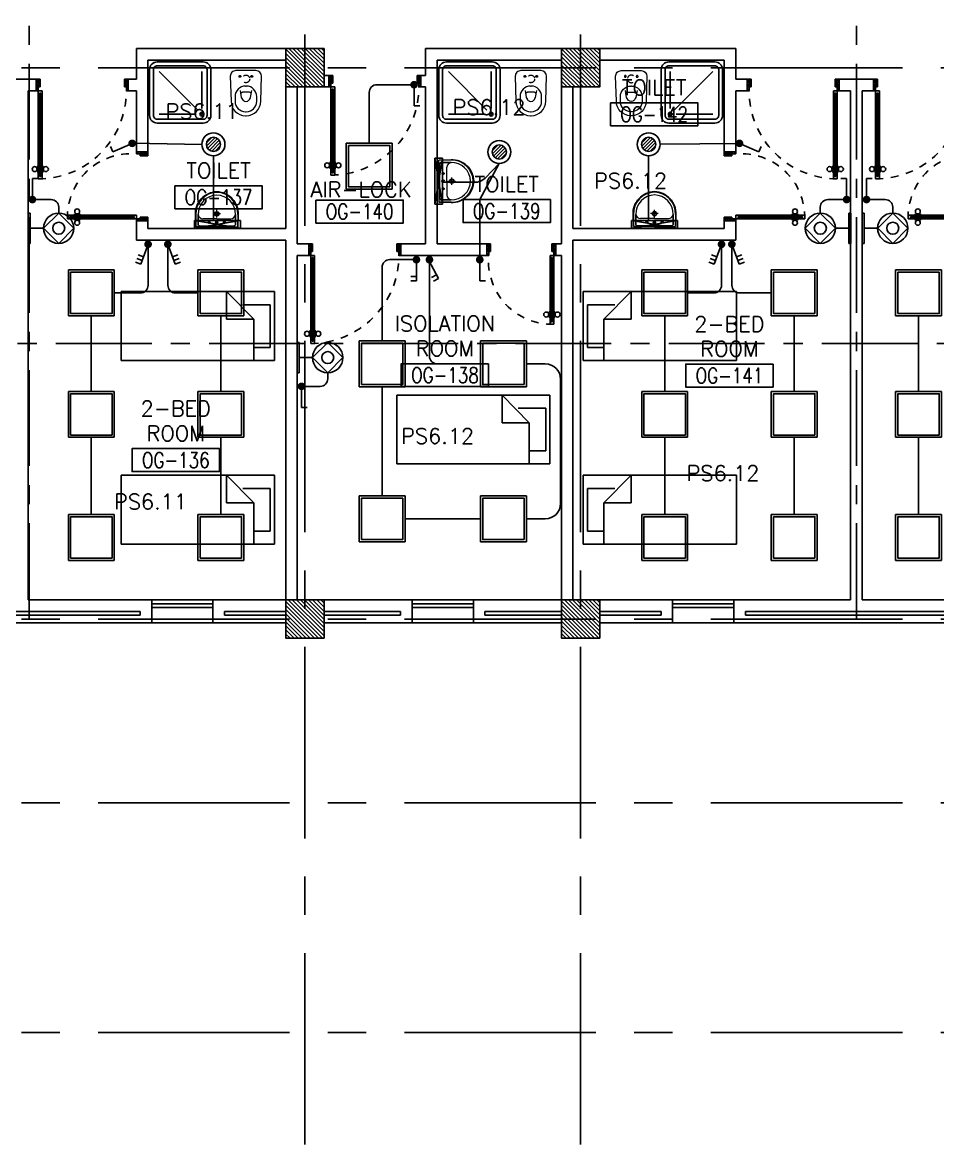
# Model space of a CAD drawing. Extents: x 0 to 92.9, y -1.3 to 78.2.
# Drawn here: x 60.76 to 72.7, y -1.33 to 13.33 of the extents above; entities that cross this region are included whole.
import ezdxf
from ezdxf.enums import TextEntityAlignment as Align

# ---------------------------------------------------------------- set-up
doc = ezdxf.new("R2010")
doc.units = 0
doc.header["$MEASUREMENT"] = 0
for name, pattern in [('CENTER', [2, 1.25, -0.25, 0.25, -0.25]), ('CENTERX2', [4, 2.5, -0.5, 0.5, -0.5]), ('DASHED', [0.75, 0.5, -0.25]), ('HIDDEN', [0.375, 0.25, -0.125]), ('HIDDEN2', [0.1875, 0.125, -0.0625])]:
    doc.linetypes.add(name, pattern=pattern)
doc.layers.get('0').update_dxf_attribs({"color": 11, "linetype": 'CONTINUOUS'})
for name, color, linetype in [('AXES', 11, 'CENTERX2'), ('AXES1', 11, 'CENTER'), ('COL', 11, 'CONTINUOUS'), ('DOOR', 11, 'CONTINUOUS'), ('E-CLINE', 2, 'CONTINUOUS'), ('E-LEGEND', 3, 'CONTINUOUS'), ('E-LITE', 4, 'CONTINUOUS'), ('E-SWITCH', 4, 'CONTINUOUS'), ('E-SWITCHS', 4, 'CONTINUOUS'), ('E-TEXT', 4, 'CONTINUOUS'), ('FIX', 11, 'CONTINUOUS'), ('FUR', 11, 'CONTINUOUS'), ('HAT', 11, 'CONTINUOUS'), ('INSUL', 11, 'CONTINUOUS'), ('RM-BOX', 11, 'CONTINUOUS'), ('RM-NAME', 11, 'CONTINUOUS'), ('RM-NO', 11, 'CONTINUOUS'), ('WALL', 11, 'CONTINUOUS'), ('WIN', 11, 'CONTINUOUS')]:
    doc.layers.add(name, color=color, linetype=linetype)
doc.styles.add('ROMANS', font='ROMANS.shx', dxfattribs={"width": 0.6})

# ---------------------------------------------------------------- blocks, each defined once
blk = doc.blocks.new('AH20A')
at = {"layer": 'FUR'}
for p, q in [((0, 0.5), (0, -0.5)), ((1, 0.5), (0, 0.5)), ((0.1358, 0.5), (0.1358, -0.0987)), ((1, -0.5), (1, 0.5)), ((0.1358, 0.3112), (0.0277, 0.3112)), ((0.0277, 0.3112), (0.0277, -0.3087)), ((0.1358, -0.0987), (0.3125, -0.5)), ((0.1358, -0.0987), (0.3125, -0.0987)), ((0.3125, -0.5), (0.3125, -0.0987)), ((0.0277, -0.3087), (0.2076, -0.3087)), ((0, -0.5), (1, -0.5))]:
    blk.add_line(p, q, dxfattribs=at)
blk = doc.blocks.new('*X103')
at = {"color": 0}
for p, q in [((235129, 177110), (235608, 177590)), ((235129, 177163), (235555, 177590)), ((235129, 177217), (235502, 177590)), ((235129, 177270), (235449, 177590)), ((235129, 177323), (235396, 177590)), ((235129, 177376), (235343, 177590)), ((235129, 177429), (235290, 177590)), ((235129, 177482), (235237, 177590)), ((235129, 177535), (235184, 177590)), ((235161, 177090), (235629, 177557)), ((235214, 177090), (235629, 177504)), ((235267, 177090), (235629, 177451)), ((235320, 177090), (235629, 177398)), ((235373, 177090), (235629, 177345)), ((235426, 177090), (235629, 177292)), ((235479, 177090), (235629, 177239)), ((235532, 177090), (235629, 177186)), ((235585, 177090), (235629, 177133))]:
    blk.add_line(p, q, dxfattribs=at)
blk = doc.blocks.new('*X102')
at = {"color": 0}
for p, q in [((238729, 177104), (239214, 177590)), ((238729, 177157), (239161, 177590)), ((238729, 177210), (239108, 177590)), ((238729, 177263), (239055, 177590)), ((238729, 177316), (239002, 177590)), ((238729, 177369), (238949, 177590)), ((238729, 177422), (238896, 177590)), ((238729, 177475), (238843, 177590)), ((238729, 177528), (238790, 177590)), ((238729, 177581), (238737, 177590)), ((238767, 177090), (239229, 177551)), ((238820, 177090), (239229, 177498)), ((238873, 177090), (239229, 177445)), ((238926, 177090), (239229, 177392)), ((238979, 177090), (239229, 177339)), ((239032, 177090), (239229, 177286)), ((239085, 177090), (239229, 177233)), ((239138, 177090), (239229, 177180)), ((239191, 177090), (239229, 177127))]:
    blk.add_line(p, q, dxfattribs=at)
blk = doc.blocks.new('COL50')
at = {"layer": 'COL'}
blk.add_lwpolyline([(-250, 250), (-250, -250), (250, -250), (250, 250)], close=True, dxfattribs=at)
blk = doc.blocks.new('*X106')
at = {"color": 0}
for p, q in [((235129, 169898), (235620, 170390)), ((235129, 169951), (235567, 170390)), ((235129, 170004), (235514, 170390)), ((235129, 170057), (235461, 170390)), ((235129, 170110), (235408, 170390)), ((235129, 170163), (235355, 170390)), ((235129, 170216), (235302, 170390)), ((235129, 170269), (235249, 170390)), ((235129, 170322), (235196, 170390)), ((235129, 170375), (235143, 170390)), ((235173, 169890), (235629, 170345)), ((235226, 169890), (235629, 170292)), ((235279, 169890), (235629, 170239)), ((235332, 169890), (235629, 170186)), ((235385, 169890), (235629, 170133)), ((235439, 169890), (235629, 170080)), ((235492, 169890), (235629, 170027)), ((235545, 169890), (235629, 169974)), ((235598, 169890), (235629, 169921))]:
    blk.add_line(p, q, dxfattribs=at)
blk = doc.blocks.new('RM1')
at = {"layer": 'RM-BOX'}
blk.add_lwpolyline([(570, -200), (-570, -200), (-570, -500), (570, -500)], close=True, dxfattribs=at)
at = {"layer": 'RM-NAME', "style": 'ROMANS'}
for tag, p in [('ROOMNAME1', (0, 324)), ('ROOMNAME2', (0, 0))]:
    blk.add_attdef(tag, text='', height=200, dxfattribs=at).set_placement(p, align=Align.MIDDLE)
at = {"layer": 'RM-NO', "style": 'ROMANS', "width": 0.8}
blk.add_attdef('ROOMNO', text='', height=200, dxfattribs=at).set_placement((0, -350), align=Align.MIDDLE)
blk = doc.blocks.new('DOOR100')
at = {"layer": 'DOOR', "color": 0, "linetype": 'ByBlock'}
for p, q in [((-92, 1206), (-92, 1141)), ((-83, 1206), (-92, 1206)), ((-83, 1129), (-83, 1219)), ((-76, 1219), (-83, 1219)), ((-83, 1206), (-83, 1141)), ((-76, 1251), (-76, 1301)), ((-76, 1301), (-26, 1301)), ((-26, 1301), (-76, 1301)), ((-59, 1251), (-76, 1251)), ((-59, 1251), (-59, 1271)), ((-43, 1271), (-59, 1271)), ((-43, 1251), (-43, 1271)), ((-26, 1251), (-43, 1251)), ((-26, 1251), (-26, 1301)), ((-26, 1219), (-19, 1219)), ((-19, 1129), (-19, 1219)), ((-19, 1206), (-19, 1141)), ((-19, 1206), (-10, 1206)), ((-10, 1206), (-10, 1141)), ((-83, 1141), (-92, 1141)), ((-76, 1129), (-83, 1129)), ((-26, 1129), (-19, 1129)), ((-19, 1141), (-10, 1141)), ((-1201, 0), (-1201, 150)), ((-1201, 150), (-1176, 150)), ((-1201, 150), (-1201, 0)), ((-1176, 150), (-1176, 100)), ((-76, 200), (-59, 200)), ((-76, 150), (-76, 200)), ((-76, 150), (-26, 150)), ((-59, 200), (-59, 180)), ((-59, 180), (-43, 180)), ((-43, 200), (-26, 200)), ((-43, 180), (-43, 200)), ((-26, 200), (-26, 150)), ((-1, 150), (-26, 150)), ((-26, 150), (-26, 100)), ((-1, 150), (-1, 0)), ((-1151, 0), (-1201, 0)), ((-1176, 100), (-1151, 100)), ((-1151, 100), (-1151, 0)), ((-51, 100), (-51, 0)), ((-26, 100), (-51, 100)), ((-51, 0), (-1, 0))]:
    blk.add_line(p, q, dxfattribs=at)
at = {"layer": 'DOOR', "linetype": 'ByBlock'}
for p, q in [((-76, 1251), (-76, 200)), ((-59, 200), (-59, 1251)), ((-43, 200), (-43, 1251)), ((-26, 200), (-26, 1251))]:
    blk.add_line(p, q, dxfattribs=at)
at = {"layer": 'DOOR', "color": 9, "linetype": 'ByBlock'}
for p, q in [((-1151, 0), (-1201, 114)), ((-1151, 0), (-1201, 40)), ((-1151, 0), (-1164, 100)), ((-51, 0), (-1, 114)), ((-51, 0), (-38, 100)), ((-51, 0), (-1, 40))]:
    blk.add_line(p, q, dxfattribs=at)
at = {"layer": 'DOOR', "color": 0, "linetype": 'ByBlock'}
for centre in [(-125, 1174), (22, 1174)]:
    blk.add_circle(centre, 32.4, dxfattribs=at)
at = {"layer": 'DOOR', "linetype": 'HIDDEN', "ltscale": 0.5}
blk.add_arc((-27, 152), 1149, 89.961, 180.0931, dxfattribs=at)
at = {"layer": 'DOOR', "color": 9, "linetype": 'ByBlock'}
for centre, radius, start, end in [((-1151, 0), 154, 103.7142, 108.8947), ((-51, 0), 154, 71.1053, 76.2858), ((-1151, 0), 134, 100.72, 111.8402), ((-1151, 0), 94.4, 90, 121.9818), ((-1151, 0), 74.4, 90, 132.2236), ((-1151, 0), 54.4, 90, 156.7926), ((-1151, 0), 34.4, 90, 180), ((-1151, 0), 14.4, 90, 180), ((-51, 0), 94.4, 58.0182, 90), ((-51, 0), 74.4, 47.7764, 90), ((-51, 0), 54.4, 23.2074, 90), ((-51, 0), 34.4, 0, 90), ((-51, 0), 14.4, 0, 90), ((-51, 0), 134, 68.1598, 79.28), ((-51, 0), 114, 64.0838, 77.3774)]:
    blk.add_arc(centre, radius, start, end, dxfattribs=at)
blk = doc.blocks.new('DOOR90')
at = {"layer": 'DOOR', "linetype": 'ByBlock'}
for p, q in [((0, 0), (-150, 0)), ((-200, -25), (-1000, -25)), ((-200, -42), (-1000, -42)), ((-200, -58), (-1000, -58)), ((-1000, -75), (-200, -75))]:
    blk.add_line(p, q, dxfattribs=at)
at = {"layer": 'DOOR', "color": 0, "linetype": 'ByBlock'}
for p, q in [((-150, 0), (-150, -25)), ((-150, 0), (0, 0)), ((0, -50), (0, 0)), ((-1050, -25), (-1050, -75)), ((-1050, -75), (-1050, -25)), ((-1000, -25), (-1050, -25)), ((-1000, -75), (-1050, -75)), ((-1020, -42), (-1020, -58)), ((-1000, -42), (-1020, -42)), ((-1000, -58), (-1020, -58)), ((-1000, -25), (-1000, -42)), ((-1000, -58), (-1000, -75)), ((-968, -25), (-968, -18)), ((-878, -18), (-968, -18)), ((-968, -75), (-968, -82)), ((-878, -82), (-968, -82)), ((-955, -18), (-955, -9)), ((-955, -9), (-890, -9)), ((-955, -18), (-890, -18)), ((-955, -82), (-955, -91)), ((-955, -82), (-890, -82)), ((-955, -91), (-890, -91)), ((-890, -18), (-890, -9)), ((-890, -82), (-890, -91)), ((-878, -25), (-878, -18)), ((-878, -75), (-878, -82)), ((-200, -42), (-200, -25)), ((-200, -25), (-150, -25)), ((-180, -42), (-200, -42)), ((-200, -75), (-200, -58)), ((-200, -58), (-180, -58)), ((-150, -75), (-200, -75)), ((-180, -58), (-180, -42)), ((-150, -75), (-150, -25)), ((-150, -25), (-100, -25)), ((-100, -25), (-100, -50)), ((-100, -50), (0, -50)), ((-150, -900), (-150, -875)), ((-150, -875), (-100, -875)), ((-100, -850), (0, -850)), ((-100, -875), (-100, -850)), ((0, -850), (0, -900)), ((0, -900), (-150, -900)), ((-150, -900), (0, -900))]:
    blk.add_line(p, q, dxfattribs=at)
at = {"layer": 'DOOR', "color": 9, "linetype": 'ByBlock'}
for p, q in [((0, -50), (-114, 0)), ((0, -50), (-40, 0)), ((0, -50), (-100, -37)), ((0, -850), (-114, -900)), ((0, -850), (-100, -863)), ((0, -850), (-40, -900))]:
    blk.add_line(p, q, dxfattribs=at)
at = {"layer": 'DOOR', "color": 0, "linetype": 'ByBlock'}
for centre in [(-923, 24), (-923, -124)]:
    blk.add_circle(centre, 32.4, dxfattribs=at)
at = {"layer": 'DOOR', "color": 9, "linetype": 'ByBlock'}
for centre, radius, start, end in [((0, -50), 74.4, 137.7764, 180), ((0, -50), 54.4, 113.2074, 180), ((0, -50), 154, 161.1053, 166.2858), ((0, -50), 134, 158.1598, 169.28), ((0, -50), 114, 154.0838, 167.3774), ((0, -50), 94.4, 148.0182, 180), ((0, -50), 34.4, 90, 180), ((0, -50), 14.4, 90, 180), ((0, -850), 134, 190.72, 201.8402), ((0, -850), 94.4, 180, 211.9818), ((0, -850), 74.4, 180, 222.2236), ((0, -850), 54.4, 180, 246.7926), ((0, -850), 34.4, 180, 270), ((0, -850), 14.4, 180, 270), ((0, -850), 154, 193.7142, 198.8947)]:
    blk.add_arc(centre, radius, start, end, dxfattribs=at)
at = {"layer": 'DOOR', "linetype": 'HIDDEN', "ltscale": 0.5}
blk.add_arc((-222, -50), 828, 178.2701, 275.003, dxfattribs=at)
blk = doc.blocks.new('*X107')
at = {"color": 0}
for p, q in [((238727, 169890), (239227, 170390)), ((238729, 169945), (239174, 170390)), ((238729, 169998), (239121, 170390)), ((238729, 170051), (239067, 170390)), ((238729, 170104), (239014, 170390)), ((238729, 170157), (238961, 170390)), ((238729, 170210), (238908, 170390)), ((238729, 170263), (238855, 170390)), ((238729, 170316), (238802, 170390)), ((238729, 170369), (238749, 170390)), ((238780, 169890), (239229, 170339)), ((238833, 169890), (239229, 170286)), ((238886, 169890), (239229, 170233)), ((238939, 169890), (239229, 170180)), ((238992, 169890), (239229, 170127)), ((239045, 169890), (239229, 170074)), ((239098, 169890), (239229, 170020)), ((239151, 169890), (239229, 169967)), ((239204, 169890), (239229, 169914))]:
    blk.add_line(p, q, dxfattribs=at)
blk = doc.blocks.new('LAV1')
at = {"layer": 'FIX', "linetype": 'ByBlock', "ltscale": 0.3}
for p, q in [((-280, 210), (-275, 50)), ((-245, 210), (-245, 85)), ((245, 210), (245, 85)), ((280, 210), (275, 50)), ((0, 60), (-220, 60)), ((0, 60), (220, 60))]:
    blk.add_line(p, q, dxfattribs=at)
at = {"layer": 'FIX', "linetype": 'Continuous', "lineweight": 20}
for p, q in [((-275, 210), (-275, 50)), ((0, 155), (-181, 155)), ((0, 155), (181, 155)), ((275, 210), (275, 50)), ((0, 50), (-275, 50)), ((0, 50), (-252, 50)), ((0, 50), (275, 50)), ((0, 50), (252, 50))]:
    blk.add_line(p, q, dxfattribs=at)
at = {"layer": 'FIX', "linetype": 'DASHED', "lineweight": 20, "ltscale": 0.05}
for p, q in [((50, 220), (-50, 220)), ((0, 170), (0, 270)), ((0, 170), (0, 270))]:
    blk.add_line(p, q, dxfattribs=at)
at = {"layer": 'FIX', "lineweight": 20}
for p, q in [((16, 107), (-15, 107)), ((0, 92), (0, 123))]:
    blk.add_line(p, q, dxfattribs=at)
for centre, radius in [((0, 220), 29.5), ((0, 220), 22.5), ((0, 107), 15.5)]:
    blk.add_circle(centre, radius, dxfattribs=at)
at = {"layer": 'FIX', "linetype": 'HIDDEN', "lineweight": 20, "ltscale": 0.05}
for centre in [(-100, 107), (100, 107)]:
    blk.add_circle(centre, 12.4, dxfattribs=at)
at = {"layer": 'FIX', "linetype": 'ByBlock', "ltscale": 0.3}
for centre, radius, start, end in [((7, 220), 287, 91.3776, 182.0064), ((-7, 220), 287, 357.9936, 88.6224), ((-220, 85), 24.9, 179.7021, 269.9486), ((220, 85), 24.9, 270.0514, 0.2979)]:
    blk.add_arc(centre, radius, start, end, dxfattribs=at)
at = {"layer": 'FIX', "linetype": 'Continuous', "lineweight": 20}
for centre, radius, start, end in [((8, 217), 283, 91.6988, 181.351), ((8, 212), 253, 91.7328, 180.4884), ((-8, 217), 283, 358.649, 88.3012), ((-8, 212), 253, 359.5116, 88.2672), ((-179, 222), 66.9, 190.2006, 268.0786), ((179, 222), 66.9, 271.9214, 349.7994)]:
    blk.add_arc(centre, radius, start, end, dxfattribs=at)
blk = doc.blocks.new('WC1')
at = {"layer": 'FIX', "lineweight": 20}
for p, q in [((-210, 204), (-538, 194)), ((-727, 5), (-727, -5)), ((-674, 5), (-674, -5)), ((-534, 24), (-540, 0)), ((-540, 0), (-534, -24)), ((-475, 141), (-538, 141)), ((-395, 76), (-490, 60)), ((-339, 5), (-339, -5)), ((-137, 0), (-137, 131)), ((-137, -131), (-137, 0)), ((-538, -141), (-475, -141)), ((-490, -60), (-395, -76)), ((-538, -194), (-210, -204)), ((-213, -204), (-210, -204))]:
    blk.add_line(p, q, dxfattribs=at)
at = {"layer": 'FIX', "linetype": 'Continuous', "lineweight": 20}
blk.add_line((-420, -47), (-420, 45), dxfattribs=at)
at = {"layer": 'FIX', "linetype": 'HIDDEN2', "lineweight": 20, "ltscale": 0.3}
blk.add_circle((-245, 0), 49.8, dxfattribs=at)
at = {"layer": 'FIX', "linetype": 'HIDDEN', "lineweight": 20, "ltscale": 0.05}
for centre in [(-213, 78), (-213, -77)]:
    blk.add_circle(centre, 11.6, dxfattribs=at)
at = {"layer": 'FIX', "lineweight": 20}
for centre, radius, start, end in [((-538, 5), 189, 90, 180), ((-210, 131), 73, 360, 90), ((-538, 5), 136, 90, 180), ((-473, -7), 68.2, 128.9242, 152.8468), ((-464, -18), 82, 108.496, 128.9242), ((-475, 5), 136, 360, 90), ((-538, -5), 189, 180, 270), ((-538, -5), 136, 180, 270), ((-473, 7), 68.2, 207.1532, 231.0758), ((-464, 18), 82, 231.0758, 251.504), ((-475, -5), 136, 270, 0), ((-210, -131), 73, 270, 0)]:
    blk.add_arc(centre, radius, start, end, dxfattribs=at)
at = {"layer": 'FIX', "linetype": 'Continuous', "lineweight": 20}
for centre, start, end in [((-443, 46), 357.6662, 91.6121), ((-442, -46), 268.3879, 2.3338)]:
    blk.add_arc(centre, 22.3, start, end, dxfattribs=at)
blk = doc.blocks.new('SHR1')
at = {"layer": 'FIX'}
for p, q in [((-196, 196), (-700, 700)), ((-143, 218), (-143, 700)), ((-218, 143), (-700, 143))]:
    blk.add_line(p, q, dxfattribs=at)
for points in [[(-825, 125), (-825, 725, -0.414214), (-725, 825), (-125, 825, -0.414214), (-25, 725), (-25, 125, -0.414214), (-125, 25), (-725, 25, -0.414214)], [(-775, 125), (-775, 725, -0.414214), (-725, 775), (-125, 775, -0.414214), (-75, 725), (-75, 125, -0.414214), (-125, 75), (-725, 75, -0.414214)]]:
    blk.add_lwpolyline(points, format="xyb", close=True, dxfattribs=at)
for radius in [25, 15]:
    blk.add_circle((-143, 143), radius, dxfattribs=at)
blk = doc.blocks.new('*X49')
at = {"color": 0}
for p, q in [((21548.527, 18540.142), (21548.801, 18540.415)), ((21548.529, 18539.966), (21548.977, 18540.414)), ((21548.584, 18539.845), (21549.098, 18540.359)), ((21548.672, 18539.756), (21549.187, 18540.271)), ((21548.793, 18539.7), (21549.243, 18540.15)), ((21548.966, 18539.696), (21549.246, 18539.977))]:
    blk.add_line(p, q, dxfattribs=at)
blk = doc.blocks.new('SPOT')
at = {"layer": 'E-LITE'}
for radius in [0.6, 0.369]:
    blk.add_circle((0, 0), radius, dxfattribs=at)
at = {"layer": 'E-LITE', "color": 8}
blk.add_blockref('*X49', (-21548.886, -18540.056), dxfattribs=at)
blk = doc.blocks.new('1G1W')
for p, q in [((0, 0), (0.55, 0)), ((0.55, 0), (0.55, -0.15))]:
    blk.add_line(p, q)
at = {"const_width": 0.1}
blk.add_lwpolyline([(-0.05, 0, 1), (0.05, 0, 1)], format="xyb", close=True, dxfattribs=at)
blk = doc.blocks.new('L42')
at = {"layer": 'E-LITE'}
for p, q in [((0.3, 0.3), (-0.3, 0.3)), ((-0.3, 0.3), (-0.3, -0.3)), ((0.3, -0.3), (0.3, 0.3)), ((-0.3, -0.3), (0.3, -0.3))]:
    blk.add_line(p, q, dxfattribs=at)
at = {"layer": 'E-LITE', "color": 8}
blk.add_lwpolyline([(-0.27, 0.27), (-0.27, -0.27), (0.27, -0.27), (0.27, 0.27)], close=True, dxfattribs=at)
blk = doc.blocks.new('MR20')
at = {"layer": 'E-LITE'}
for p, q in [((-300, 100), (-300, 0)), ((-300, 100), (-300, 0)), ((-300, 0), (300, 0)), ((-300, 0), (300, 0)), ((-300, 0), (300, 0)), ((-300, 0), (-300, 0)), ((300, 0), (300, 100)), ((300, 0), (300, 100)), ((300, 0), (300, 0))]:
    blk.add_line(p, q, dxfattribs=at)
at = {"layer": 'E-LITE', "color": 3}
blk.add_line((300, 100), (-300, 100), dxfattribs=at)
at = {"layer": 'E-LITE', "color": 8}
for p, q in [((300, 0), (-300, 100)), ((300, 100), (-300, 0))]:
    blk.add_line(p, q, dxfattribs=at)
blk = doc.blocks.new('NL')
at = {"layer": 'E-LEGEND'}
blk.add_line((0, -193), (25, -193), dxfattribs=at)
at = {"layer": 'E-LITE'}
for p, q in [((0, 5), (0, 203)), ((25, 203), (0, 203)), ((25, 5), (25, 203)), ((0, 5), (0, -193)), ((25, 5), (25, -193))]:
    blk.add_line(p, q, dxfattribs=at)
at = {"layer": 'E-LITE', "color": 2}
blk.add_line((201, 5), (25, 5), dxfattribs=at)
at = {"layer": 'E-LITE', "color": 5}
blk.add_circle((398, 5), 198, dxfattribs=at)
at = {"layer": 'E-SWITCH', "color": 2}
for p, q in [((201, 5), (398, 203)), ((398, 203), (596, 5)), ((398, -193), (201, 5)), ((596, 5), (398, -193))]:
    blk.add_line(p, q, dxfattribs=at)
at = {"layer": 'E-SWITCH'}
blk.add_circle((398, 5), 78.5, dxfattribs=at)

msp = doc.modelspace()

# ---------------------------------------------------------------- linework, layer by layer
at = {"layer": 'AXES'}
for p, q in [((64.443, -1.327), (64.443, 77.486)), ((68.043, -1.327), (68.043, 77.486)), ((92.243, 12.738), (24.203, 12.738)), ((92.243, 5.538), (24.203, 5.538)), ((92.243, 3.138), (24.203, 3.138)), ((92.243, 0.138), (24.203, 0.138))]:
    msp.add_line(p, q, dxfattribs=at)
at = {"layer": 'AXES1'}
for p, q in [((60.843, 5.538), (60.843, 64.358)), ((71.643, 5.538), (71.643, 64.358)), ((82.443, 9.138), (21.803, 9.138)), ((82.443, 9.138), (40.153, 9.138))]:
    msp.add_line(p, q, dxfattribs=at)
at = {"layer": 'COL'}
for points in [[(64.693, 5.788), (64.693, 5.288), (64.193, 5.288), (64.193, 5.788)], [(68.293, 5.788), (68.293, 5.288), (67.793, 5.288), (67.793, 5.788)]]:
    msp.add_lwpolyline(points, close=True, dxfattribs=at)
at = {"layer": 'E-CLINE', "color": 4, "linetype": 'ByBlock'}
for p, q in [((68.931, 11.588), (68.931, 10.742)), ((61.655, 9.497), (61.655, 8.511)), ((63.347, 9.497), (63.347, 8.511)), ((69.14, 9.497), (69.14, 8.511)), ((70.832, 9.497), (70.832, 8.511)), ((72.455, 9.497), (72.455, 8.511)), ((61.655, 7.911), (61.655, 6.904)), ((63.347, 7.911), (63.347, 6.904)), ((69.14, 7.911), (69.14, 6.904)), ((70.832, 7.911), (70.832, 6.904)), ((72.455, 7.911), (72.455, 6.904)), ((66.736, 6.846), (65.751, 6.846))]:
    msp.add_line(p, q, dxfattribs=at)
at = {"layer": 'E-CLINE', "color": 4}
for p, q in [((67.336, 8.87), (67.581, 8.87)), ((67.781, 8.67), (67.781, 7.046)), ((65.451, 8.57), (65.451, 7.146)), ((67.336, 6.846), (67.581, 6.846))]:
    msp.add_line(p, q, dxfattribs=at)
for centre, start, end in [((67.581, 8.67), 0, 90), ((67.581, 7.046), 270, 0)]:
    msp.add_arc(centre, 0.2, start, end, dxfattribs=at)
at = {"layer": 'E-LITE'}
for p, q in [((61.129, 11.017), (60.886, 11.017)), ((71.272, 11.017), (71.515, 11.017)), ((72.018, 11.017), (71.775, 11.017)), ((61.229, 10.839), (61.229, 10.917)), ((71.172, 10.839), (71.172, 10.917)), ((72.118, 10.839), (72.118, 10.917)), ((64.742, 8.754), (64.742, 8.677)), ((64.642, 8.577), (64.399, 8.577))]:
    msp.add_line(p, q, dxfattribs=at)
at = {"layer": 'E-LITE', "extrusion": (0, 0, -1)}
for centre in [(61.129, 10.917), (72.018, 10.917)]:
    msp.add_ellipse(centre, major_axis=(-0.0707, 0.0707), ratio=1, start_param=0.785398, end_param=2.356194, dxfattribs=at)
at = {"layer": 'E-LITE'}
for centre, start_param, end_param in [((71.272, 10.917), 0.785398, 2.356194), ((64.642, 8.677), 3.926991, 5.497787)]:
    msp.add_ellipse(centre, major_axis=(0.0707, 0.0707), ratio=1, start_param=start_param, end_param=end_param, dxfattribs=at)
at = {"layer": 'E-SWITCH', "color": 4}
for p, q in [((65.383, 12.517), (65.864, 12.517)), ((65.283, 11.752), (65.283, 12.417)), ((63.099, 11.735), (62.191, 11.752)), ((70.116, 11.751), (69.081, 11.739)), ((63.249, 11.588), (63.249, 10.742)), ((66.726, 11.016), (66.981, 11.488)), ((66.802, 11.302), (66.981, 11.488)), ((66.249, 11.242), (66.658, 11.242)), ((66.726, 10.231), (66.726, 11.016)), ((62.396, 10.433), (62.302, 10.175)), ((62.396, 10.433), (62.396, 9.897)), ((62.654, 10.433), (62.654, 9.897)), ((62.654, 10.433), (62.748, 10.175)), ((69.882, 10.433), (69.788, 10.175)), ((69.882, 10.433), (69.882, 9.897)), ((70.017, 10.433), (70.111, 10.175)), ((70.017, 10.433), (70.017, 9.897)), ((62.337, 10.269), (62.266, 10.294)), ((62.714, 10.269), (62.784, 10.294)), ((69.822, 10.269), (69.752, 10.294)), ((70.077, 10.269), (70.148, 10.294)), ((62.302, 10.175), (62.232, 10.201)), ((62.32, 10.222), (62.249, 10.247)), ((62.731, 10.222), (62.802, 10.247)), ((62.748, 10.175), (62.819, 10.201)), ((65.451, 9.17), (65.451, 10.133)), ((65.551, 10.233), (65.911, 10.233)), ((65.899, 10.231), (65.899, 9.956)), ((66.058, 10.228), (66.188, 9.986)), ((66.069, 10.231), (66.069, 8.97)), ((69.788, 10.175), (69.717, 10.201)), ((69.805, 10.222), (69.735, 10.247)), ((70.094, 10.222), (70.165, 10.247)), ((70.111, 10.175), (70.182, 10.201)), ((65.899, 10.012), (65.824, 10.012)), ((66.161, 10.035), (66.095, 9.999)), ((66.188, 9.986), (66.122, 9.95)), ((65.899, 9.956), (65.824, 9.956)), ((61.955, 9.797), (62.296, 9.797)), ((63.047, 9.797), (62.754, 9.797)), ((69.44, 9.797), (69.782, 9.797)), ((70.532, 9.797), (70.117, 9.797)), ((66.736, 8.87), (66.169, 8.87))]:
    msp.add_line(p, q, dxfattribs=at)
at = {"layer": 'E-SWITCH', "color": 4, "const_width": 0.05}
for points in [[(62.396, 10.458, 1), (62.396, 10.408, 1)], [(62.654, 10.458, -1), (62.654, 10.408, -1)], [(69.882, 10.458, 1), (69.882, 10.408, 1)], [(70.017, 10.458, -1), (70.017, 10.408, -1)], [(65.899, 10.256, 1), (65.899, 10.206, 1)], [(66.069, 10.256, 1), (66.069, 10.206, 1)]]:
    msp.add_lwpolyline(points, format="xyb", close=True, dxfattribs=at)
at = {"layer": 'E-SWITCH', "color": 4}
for centre, radius, start, end in [((65.383, 12.417), 0.1, 90, 180), ((66.658, 11.442), 0.2, 270, 315.907), ((65.551, 10.133), 0.1, 90, 180), ((62.296, 9.897), 0.1, 270, 0), ((62.754, 9.897), 0.1, 180, 270), ((69.782, 9.897), 0.1, 270, 0), ((70.117, 9.897), 0.1, 180, 270), ((66.169, 8.97), 0.1, 180, 270)]:
    msp.add_arc(centre, radius, start, end, dxfattribs=at)
at = {"layer": 'FIX'}
msp.add_line((63.116, 12.815), (62.516, 12.815), dxfattribs=at)
at = {"layer": 'FIX', "extrusion": (0, 0, -1)}
for centre, major_axis, start_param, end_param in [((62.516, 12.715), (0.0707, 0.0707), 3.926991, 5.497787), ((63.116, 12.715), (-0.0707, 0.0707), 0.785398, 2.356194)]:
    msp.add_ellipse(centre, major_axis=major_axis, ratio=1, start_param=start_param, end_param=end_param, dxfattribs=at)
at = {"layer": 'INSUL'}
for p, q in [((62.293, 5.638), (59.393, 5.638)), ((62.293, 5.588), (59.393, 5.588)), ((62.293, 5.588), (62.293, 5.638)), ((63.393, 5.588), (63.393, 5.638)), ((63.393, 5.638), (64.193, 5.638)), ((63.393, 5.588), (64.193, 5.588)), ((64.693, 5.638), (65.693, 5.638)), ((64.693, 5.588), (65.693, 5.588)), ((65.693, 5.588), (65.693, 5.638)), ((66.793, 5.588), (66.793, 5.638)), ((66.793, 5.638), (67.793, 5.638)), ((66.793, 5.588), (67.793, 5.588)), ((68.293, 5.638), (69.093, 5.638)), ((68.293, 5.588), (69.093, 5.588)), ((69.093, 5.588), (69.093, 5.638)), ((73.093, 5.638), (70.193, 5.638)), ((70.193, 5.588), (70.193, 5.638)), ((73.093, 5.588), (70.193, 5.588))]:
    msp.add_line(p, q, dxfattribs=at)
at = {"layer": 'WALL'}
for p, q in [((62.243, 12.988), (62.243, 12.588)), ((66.018, 12.988), (66.018, 12.638)), ((70.068, 12.988), (70.068, 12.588)), ((62.393, 12.838), (62.393, 11.638)), ((66.168, 12.838), (66.168, 10.438)), ((69.918, 12.838), (69.918, 11.638)), ((64.193, 12.488), (64.193, 10.638)), ((64.343, 12.488), (64.343, 10.438)), ((66.018, 12.488), (66.018, 10.438)), ((67.793, 12.488), (67.793, 10.438)), ((67.943, 12.488), (67.943, 10.638)), ((71.418, 12.588), (71.868, 12.588)), ((60.831, 12.438), (60.831, 5.788)), ((62.243, 12.438), (62.243, 11.638)), ((70.068, 12.438), (70.068, 11.638)), ((71.568, 12.438), (71.568, 5.788)), ((71.718, 12.438), (71.718, 5.788)), ((71.718, 12.438), (71.868, 12.438)), ((62.243, 11.638), (62.393, 11.638)), ((70.068, 11.638), (69.918, 11.638)), ((62.243, 10.738), (62.243, 10.488)), ((62.243, 10.738), (62.393, 10.738)), ((62.393, 10.738), (62.393, 10.638)), ((69.918, 10.738), (69.918, 10.638)), ((70.068, 10.738), (69.918, 10.738)), ((70.068, 10.738), (70.068, 10.488)), ((62.393, 10.638), (64.193, 10.638)), ((69.918, 10.638), (67.943, 10.638)), ((62.243, 10.488), (64.193, 10.488)), ((64.193, 10.488), (64.193, 5.788)), ((66.818, 10.438), (66.818, 10.288)), ((67.718, 10.438), (67.718, 10.288)), ((67.943, 10.488), (67.943, 5.788)), ((70.068, 10.488), (67.943, 10.488)), ((64.343, 10.288), (64.343, 5.788)), ((67.793, 10.288), (67.793, 5.788)), ((62.443, 5.788), (60.831, 5.788)), ((62.443, 5.488), (62.443, 5.788)), ((64.193, 5.788), (63.243, 5.788)), ((63.243, 5.488), (63.243, 5.788)), ((64.693, 5.788), (65.843, 5.788)), ((65.843, 5.488), (65.843, 5.788)), ((66.643, 5.788), (67.793, 5.788)), ((66.643, 5.488), (66.643, 5.788)), ((68.293, 5.788), (69.243, 5.788)), ((69.243, 5.488), (69.243, 5.788)), ((71.568, 5.788), (70.043, 5.788)), ((70.043, 5.488), (70.043, 5.788)), ((73.243, 5.788), (71.718, 5.788)), ((62.443, 5.488), (59.243, 5.488)), ((64.193, 5.488), (63.243, 5.488)), ((64.693, 5.488), (65.843, 5.488)), ((66.643, 5.488), (67.793, 5.488)), ((68.293, 5.488), (69.243, 5.488)), ((73.243, 5.488), (70.043, 5.488))]:
    msp.add_line(p, q, dxfattribs=at)
at = {"layer": 'WALL', "linetype": 'ByBlock'}
for p, q in [((64.193, 12.988), (62.243, 12.988)), ((66.018, 12.988), (67.791, 12.988)), ((68.293, 12.988), (70.068, 12.988)), ((68.293, 12.988), (70.068, 12.988)), ((62.393, 12.838), (64.193, 12.838)), ((64.193, 12.838), (62.393, 12.838)), ((66.168, 12.838), (67.791, 12.838)), ((69.918, 12.838), (68.293, 12.838)), ((68.293, 12.838), (69.918, 12.838)), ((64.693, 12.638), (64.756, 12.638)), ((65.956, 12.638), (66.018, 12.638)), ((60.937, 12.588), (60.575, 12.588)), ((62.243, 12.588), (62.137, 12.588)), ((64.693, 12.488), (64.756, 12.488)), ((65.956, 12.488), (66.018, 12.488)), ((70.068, 12.588), (70.218, 12.588)), ((60.937, 12.438), (60.831, 12.438)), ((62.243, 12.438), (62.137, 12.438)), ((70.068, 12.438), (70.218, 12.438)), ((71.418, 12.438), (71.568, 12.438)), ((64.343, 10.438), (64.493, 10.438)), ((65.693, 10.438), (66.018, 10.438)), ((66.168, 10.438), (66.818, 10.438)), ((67.718, 10.438), (67.793, 10.438)), ((64.343, 10.288), (64.493, 10.288)), ((65.693, 10.288), (66.818, 10.288)), ((67.718, 10.288), (67.793, 10.288))]:
    msp.add_line(p, q, dxfattribs=at)
at = {"layer": 'WALL', "color": 2, "linetype": 'ByBlock'}
for p, q in [((64.756, 12.638), (64.756, 12.488)), ((65.956, 12.638), (65.956, 12.488)), ((60.937, 12.588), (60.937, 12.438)), ((62.137, 12.588), (62.137, 12.438)), ((70.218, 12.588), (70.218, 12.438)), ((71.418, 12.588), (71.418, 12.438)), ((71.868, 12.588), (71.868, 12.438)), ((64.493, 10.438), (64.493, 10.288)), ((65.693, 10.438), (65.693, 10.288))]:
    msp.add_line(p, q, dxfattribs=at)
at = {"layer": 'WALL', "linetype": 'ByBlock', "ltscale": 0.3}
for points in [[(64.193, 12.488), (64.693, 12.488), (64.693, 12.988), (64.193, 12.988)], [(67.793, 12.488), (68.293, 12.488), (68.293, 12.988), (67.793, 12.988)], [(64.193, 5.288), (64.693, 5.288), (64.693, 5.788), (64.193, 5.788)], [(67.793, 5.288), (68.293, 5.288), (68.293, 5.788), (67.793, 5.788)]]:
    msp.add_lwpolyline(points, close=True, dxfattribs=at)
at = {"layer": 'WIN'}
for p, q in [((62.443, 5.788), (63.243, 5.788)), ((62.443, 5.738), (63.243, 5.738)), ((65.843, 5.788), (66.643, 5.788)), ((65.843, 5.738), (66.643, 5.738)), ((69.243, 5.788), (70.043, 5.788)), ((69.243, 5.738), (70.043, 5.738)), ((62.443, 5.688), (63.243, 5.688)), ((65.843, 5.688), (66.643, 5.688)), ((69.243, 5.688), (70.043, 5.688)), ((62.443, 5.488), (63.243, 5.488)), ((65.843, 5.488), (66.643, 5.488)), ((69.243, 5.488), (70.043, 5.488))]:
    msp.add_line(p, q, dxfattribs=at)

# ---------------------------------------------------------------- block references
at = {"layer": 'COL', "xscale": 0.001000000003841706, "yscale": 0.000999999996565748, "zscale": 0.001, "rotation": 180}
for p in [(64.443, 12.738), (68.043, 12.738)]:
    msp.add_blockref('COL50', p, dxfattribs=at)
at = {"layer": 'DOOR', "color": 0, "linetype": 'ByBlock', "yscale": 0.000999999996565748, "zscale": 0.001}
for name, p, xscale, rotation in [('DOOR100', (64.756, 12.638), 0.001000000003841706, 180), ('DOOR100', (60.937, 12.588), 0.001000000003841706, 180), ('DOOR100', (71.418, 12.588), -0.001000000003841706, 180), ('DOOR100', (71.868, 12.588), 0.001000000003841706, 180), ('DOOR90', (62.393, 10.738), -0.001000000003841706, 180), ('DOOR90', (69.918, 10.738), 0.001000000003841706, 180), ('DOOR90', (73.368, 10.738), -0.001000000003841706, 180), ('DOOR100', (64.493, 10.438), 0.001000000003841706, 180), ('DOOR90', (67.718, 10.438), -0.000999999996565748, 270)]:
    msp.add_blockref(name, p, dxfattribs=dict(at, xscale=xscale, rotation=rotation))
at = {"layer": 'E-LITE', "color": 4, "xscale": 0.25, "yscale": 0.25, "zscale": 0.25, "rotation": 180}
for p in [(63.249, 11.738), (68.931, 11.738), (66.981, 11.638)]:
    msp.add_blockref('SPOT', p, dxfattribs=at)
at = {"layer": 'E-LITE', "color": 4, "rotation": 180}
for p in [(65.283, 11.452), (69.14, 9.797), (70.832, 9.797), (67.036, 8.87), (69.14, 8.211), (70.832, 8.211), (67.036, 6.846), (69.14, 6.604), (70.832, 6.604)]:
    msp.add_blockref('L42', p, dxfattribs=at)
at = {"layer": 'E-LITE', "xscale": 0.4999999946448952, "yscale": 0.4999999946448952, "zscale": 0.5, "rotation": 90}
for p in [(60.886, 11.017), (71.775, 11.017)]:
    msp.add_blockref('1G1W', p, dxfattribs=at)
at = {"layer": 'E-LITE', "extrusion": (0, 0, -1)}
for name, p, xscale, yscale, zscale, rotation in [('1G1W', (-71.515, 11.017), 0.4999999946448952, 0.4999999946448952, -0.5, 90), ('NL', (-64.343, 8.957), 0.0009999999892897904, 0.0009999999892897904, -0.001, 180), ('1G1W', (-64.399, 8.577), 0.4999999946448952, 0.4999999946448952, -0.5, 270)]:
    msp.add_blockref(name, p, dxfattribs=dict(at, xscale=xscale, yscale=yscale, zscale=zscale, rotation=rotation))
at = {"layer": 'E-LITE', "xscale": 0.0009999999892897904, "yscale": 0.0009999999892897904, "zscale": 0.001}
for p in [(60.831, 10.637), (71.72, 10.637)]:
    msp.add_blockref('NL', p, dxfattribs=at)
at = {"layer": 'E-LITE', "extrusion": (0, 0, -1), "xscale": 0.0009999999892897904, "yscale": 0.0009999999892897904, "zscale": -0.001}
msp.add_blockref('NL', (-71.57, 10.637), dxfattribs=at)
at = {"layer": 'E-LITE', "color": 4, "xscale": -1, "rotation": 180}
for p in [(61.655, 9.797), (63.347, 9.797), (72.455, 9.797), (65.451, 8.87), (61.655, 8.211), (63.347, 8.211), (72.455, 8.211), (65.451, 6.846), (61.655, 6.604), (63.347, 6.604), (72.455, 6.604)]:
    msp.add_blockref('L42', p, dxfattribs=at)
at = {"layer": 'E-SWITCH', "color": 4, "yscale": 0.5, "zscale": 0.5}
for p, xscale, rotation in [((65.868, 12.517), -0.5, 90), ((62.188, 11.751), 0.5000000000007923, 203.4568232736933), ((70.116, 11.751), -0.5000000000007923, 156.5431767263067), ((66.726, 10.231), -0.5, 90)]:
    msp.add_blockref('1G1W', p, dxfattribs=dict(at, xscale=xscale, rotation=rotation))
at = {"layer": 'E-SWITCHS', "color": 4, "xscale": 0.0009999999892897904, "yscale": 0.0009999999892897904, "zscale": 0.001, "rotation": 90}
msp.add_blockref('MR20', (66.241, 11.257), dxfattribs=at)
at = {"layer": 'E-SWITCHS', "color": 4, "yscale": 0.0009999999892897904, "zscale": 0.001}
for p, xscale in [((63.301, 10.642), -0.0009999999892897904), ((69.009, 10.642), 0.0009999999892897904)]:
    msp.add_blockref('MR20', p, dxfattribs=dict(at, xscale=xscale))
at = {"layer": 'FIX'}
for name, p, xscale, yscale, zscale, rotation in [('SHR1', (63.241, 11.99), -0.000999999996565748, 0.000999999996565748, 0.001, 90), ('SHR1', (67.016, 11.99), -0.000999999996565748, 0.000999999996565748, 0.001, 90), ('SHR1', (69.07, 11.99), 0.000999999996565748, 0.000999999996565748, 0.001, 270), ('WC1', (63.673, 12.838), 0.000999999996565748, 0.000999999996565748, 0.001, 90), ('WC1', (67.393, 12.838), 0.000999999996565748, 0.000999999996565748, 0.001, 90), ('WC1', (68.703, 12.838), -0.000999999996565748, 0.000999999996565748, 0.001, 270), ('AH20A', (64.046, 9.364), 2, 0.9000000000014552, 2, 180), ('AH20A', (68.076, 9.364), -2, 0.9000000000014552, 2, 180), ('AH20A', (67.642, 8.013), 2, 0.9000000000014552, 2, 180), ('AH20A', (64.046, 6.966), 2, 0.9000000000014552, 2, 180), ('AH20A', (68.076, 6.966), -2, 0.9000000000014552, 2, 180)]:
    msp.add_blockref(name, p, dxfattribs=dict(at, xscale=xscale, yscale=yscale, zscale=zscale, rotation=rotation))
at = {"layer": 'FIX', "linetype": 'ByBlock', "ltscale": 0.3, "xscale": 0.000999999996565748, "yscale": 0.000999999996565748, "zscale": 0.001, "rotation": 270}
msp.add_blockref('LAV1', (66.141, 11.257), dxfattribs=at)
at = {"layer": 'FIX', "linetype": 'ByBlock', "ltscale": 0.3, "xscale": 0.001000000003841706, "yscale": 0.000999999996565748, "zscale": 0.001}
for p in [(63.293, 10.611), (69.007, 10.613)]:
    msp.add_blockref('LAV1', p, dxfattribs=at)
at = {"layer": 'HAT', "xscale": -0.001000000003841706, "yscale": 0.000999999996565748, "zscale": 0.001, "rotation": 180}
for name in ['*X106', '*X107', '*X103', '*X102']:
    msp.add_blockref(name, (-170.935, 182.877), dxfattribs=at)
at = {"layer": 'RM-NAME'}
ref = msp.add_blockref('RM1', (69.003, 12.48), dxfattribs=dict(at, xscale=-0.001000000003841706, yscale=0.000999999996565748, zscale=0.001))
ref.add_attrib('ROOMNO', 'OG-142', dxfattribs={"layer": 'RM-NO', "height": 0.2, "style": 'ROMANS', "width": 0.8}).set_placement((69.003, 12.13), align=Align.MIDDLE)
ref.add_attrib('ROOMNAME2', 'TOILET', dxfattribs={"height": 0.2, "style": 'ROMANS'}).set_placement((69.003, 12.48), align=Align.MIDDLE)
ref = msp.add_blockref('RM1', (63.316, 11.396), dxfattribs=dict(at, xscale=-0.001000000003841706, yscale=0.000999999996565748, zscale=0.001))
ref.add_attrib('ROOMNO', 'OG-137', dxfattribs={"layer": 'RM-NO', "height": 0.2, "style": 'ROMANS', "width": 0.8}).set_placement((63.316, 11.046), align=Align.MIDDLE)
ref.add_attrib('ROOMNAME2', 'TOILET', dxfattribs={"height": 0.2, "style": 'ROMANS'}).set_placement((63.316, 11.396), align=Align.MIDDLE)
ref = msp.add_blockref('RM1', (67.078, 11.216), dxfattribs=dict(at, xscale=-0.001000000003841706, yscale=0.000999999996565748, zscale=0.001))
ref.add_attrib('ROOMNO', 'OG-139', dxfattribs={"layer": 'RM-NO', "height": 0.2, "style": 'ROMANS', "width": 0.8}).set_placement((67.078, 10.866), align=Align.MIDDLE)
ref.add_attrib('ROOMNAME2', 'TOILET', dxfattribs={"height": 0.2, "style": 'ROMANS'}).set_placement((67.078, 11.216), align=Align.MIDDLE)
ref = msp.add_blockref('RM1', (65.157, 11.21), dxfattribs=dict(at, xscale=-0.001000000003841706, yscale=0.000999999996565748, zscale=0.001))
ref.add_attrib('ROOMNO', 'OG-140', dxfattribs={"layer": 'RM-NO', "height": 0.2, "style": 'ROMANS', "width": 0.8}).set_placement((65.157, 10.86), align=Align.MIDDLE)
ref.add_attrib('ROOMNAME2', 'AIR-LOCK', dxfattribs={"height": 0.2, "style": 'ROMANS'}).set_placement((65.178, 11.148), align=Align.MIDDLE)
at = {"layer": 'RM-NAME', "xscale": 0.001000000003841706, "yscale": 0.000999999996565748, "zscale": 0.001}
for p, values in [((66.272, 9.073), {'ROOMNO': 'OG-138', 'ROOMNAME2': 'ROOM', 'ROOMNAME1': 'ISOLATION'}), ((69.986, 9.067), {'ROOMNO': 'OG-141', 'ROOMNAME2': 'ROOM', 'ROOMNAME1': '2-BED'}), ((62.758, 7.963), {'ROOMNO': 'OG-136', 'ROOMNAME2': 'ROOM', 'ROOMNAME1': '2-BED'})]:
    msp.add_blockref('RM1', p, dxfattribs=at).add_auto_attribs(values)

# ---------------------------------------------------------------- texts
at = {"layer": 'E-TEXT', "color": 4, "style": 'ROMANS'}
for s, p in [(' PS6.12', (66.235, 12.122)), (' PS6.11', (62.488, 12.069)), (' PS6.12', (68.082, 11.163)), (' PS6.12', (65.563, 7.828)), (' PS6.12', (69.289, 7.342)), (' PS6.11', (61.815, 6.971))]:
    msp.add_text(s, height=0.2, dxfattribs=at).set_placement(p)

doc.saveas('drawing.dxf')
